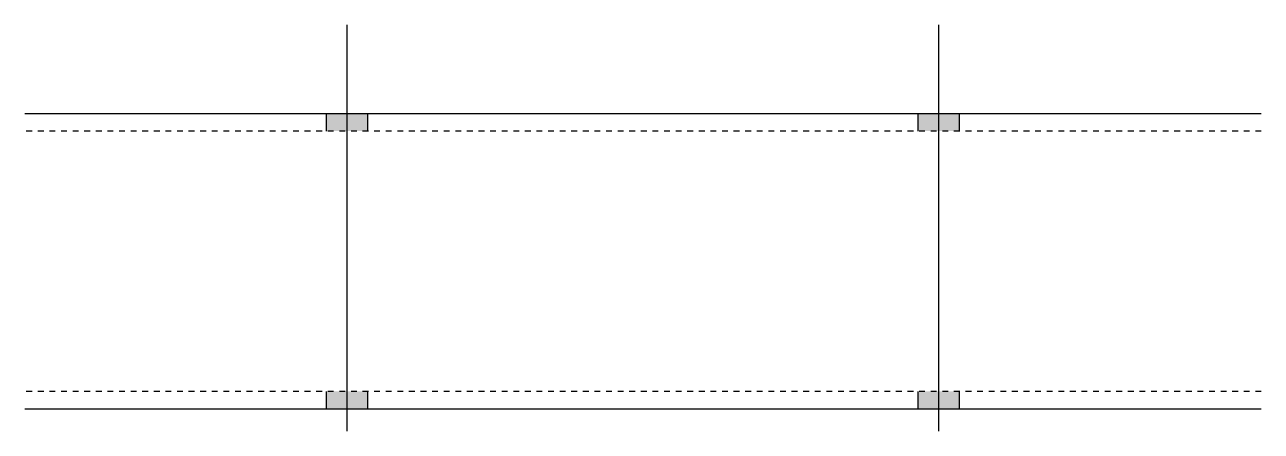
# Model space of a CAD drawing. Header units: millimetres. Extents: x 5 to 42621, y 5 to 1222.
# Drawn here: x 20740.3 to 21158.3, y 14.8 to 152.3 of the extents above; entities that cross this region are included whole.
import ezdxf

# ---------------------------------------------------------------- set-up
doc = ezdxf.new("R2010")
doc.units = ezdxf.units.MM
doc.linetypes.add('DXK_LINE_DOT2', pattern=[3.9198, 1.9599, -1.9599])
doc.layers.add('STÅL', color=7, linetype='Continuous')

msp = doc.modelspace()

# ---------------------------------------------------------------- hatches: boundary and pattern name
at = {"layer": 'STÅL', "linetype": 'Continuous'}
for points in [[(20842.27, 116.3), (20856.27, 116.3), (20856.27, 122.3), (20842.27, 122.3)], [(20842.27, 116.3), (20856.27, 116.3), (20856.27, 122.3), (20842.27, 122.3)], [(21042.27, 116.3), (21056.27, 116.3), (21056.27, 122.3), (21042.27, 122.3)], [(21042.27, 116.3), (21056.27, 116.3), (21056.27, 122.3), (21042.27, 122.3)], [(20842.27, 22.3), (20856.27, 22.3), (20856.27, 28.3), (20842.27, 28.3)], [(20842.27, 22.3), (20856.27, 22.3), (20856.27, 28.3), (20842.27, 28.3)], [(21042.27, 22.3), (21056.27, 22.3), (21056.27, 28.3), (21042.27, 28.3)], [(21042.27, 22.3), (21056.27, 22.3), (21056.27, 28.3), (21042.27, 28.3)]]:
    msp.add_hatch(color=96, dxfattribs=at).paths.add_polyline_path(points)

# ---------------------------------------------------------------- linework, layer by layer
at = {"layer": 'STÅL', "color": 96, "linetype": 'Continuous'}
for p, q in [((20849.27, 14.8), (20849.27, 152.3)), ((20849.27, 14.8), (20849.27, 152.3)), ((21049.27, 14.8), (21049.27, 152.3)), ((21049.27, 14.8), (21049.27, 152.3)), ((20842.27, 116.3), (20842.27, 122.3)), ((20842.27, 116.3), (20842.27, 122.3)), ((20856.27, 116.3), (20856.27, 122.3)), ((20856.27, 116.3), (20856.27, 122.3)), ((21042.27, 116.3), (21042.27, 122.3)), ((21042.27, 116.3), (21042.27, 122.3)), ((21056.27, 116.3), (21056.27, 122.3)), ((21056.27, 116.3), (21056.27, 122.3)), ((20842.27, 22.3), (20842.27, 28.3)), ((20842.27, 22.3), (20842.27, 28.3)), ((20856.27, 22.3), (20856.27, 28.3)), ((20856.27, 22.3), (20856.27, 28.3)), ((21042.27, 22.3), (21042.27, 28.3)), ((21042.27, 22.3), (21042.27, 28.3)), ((21056.27, 22.3), (21056.27, 28.3)), ((21056.27, 22.3), (21056.27, 28.3))]:
    msp.add_line(p, q, dxfattribs=at)
at = {"layer": 'STÅL', "color": 2, "linetype": 'Continuous'}
for p, q in [((20740.27, 122.3), (21158.27, 122.3)), ((21158.27, 22.3), (20740.27, 22.3))]:
    msp.add_line(p, q, dxfattribs=at)
at = {"layer": 'STÅL', "color": 7, "linetype": 'DXK_LINE_DOT2'}
for p, q in [((21158.27, 116.3), (20740.27, 116.3)), ((21158.27, 28.3), (20740.27, 28.3))]:
    msp.add_line(p, q, dxfattribs=at)

doc.saveas('drawing.dxf')
